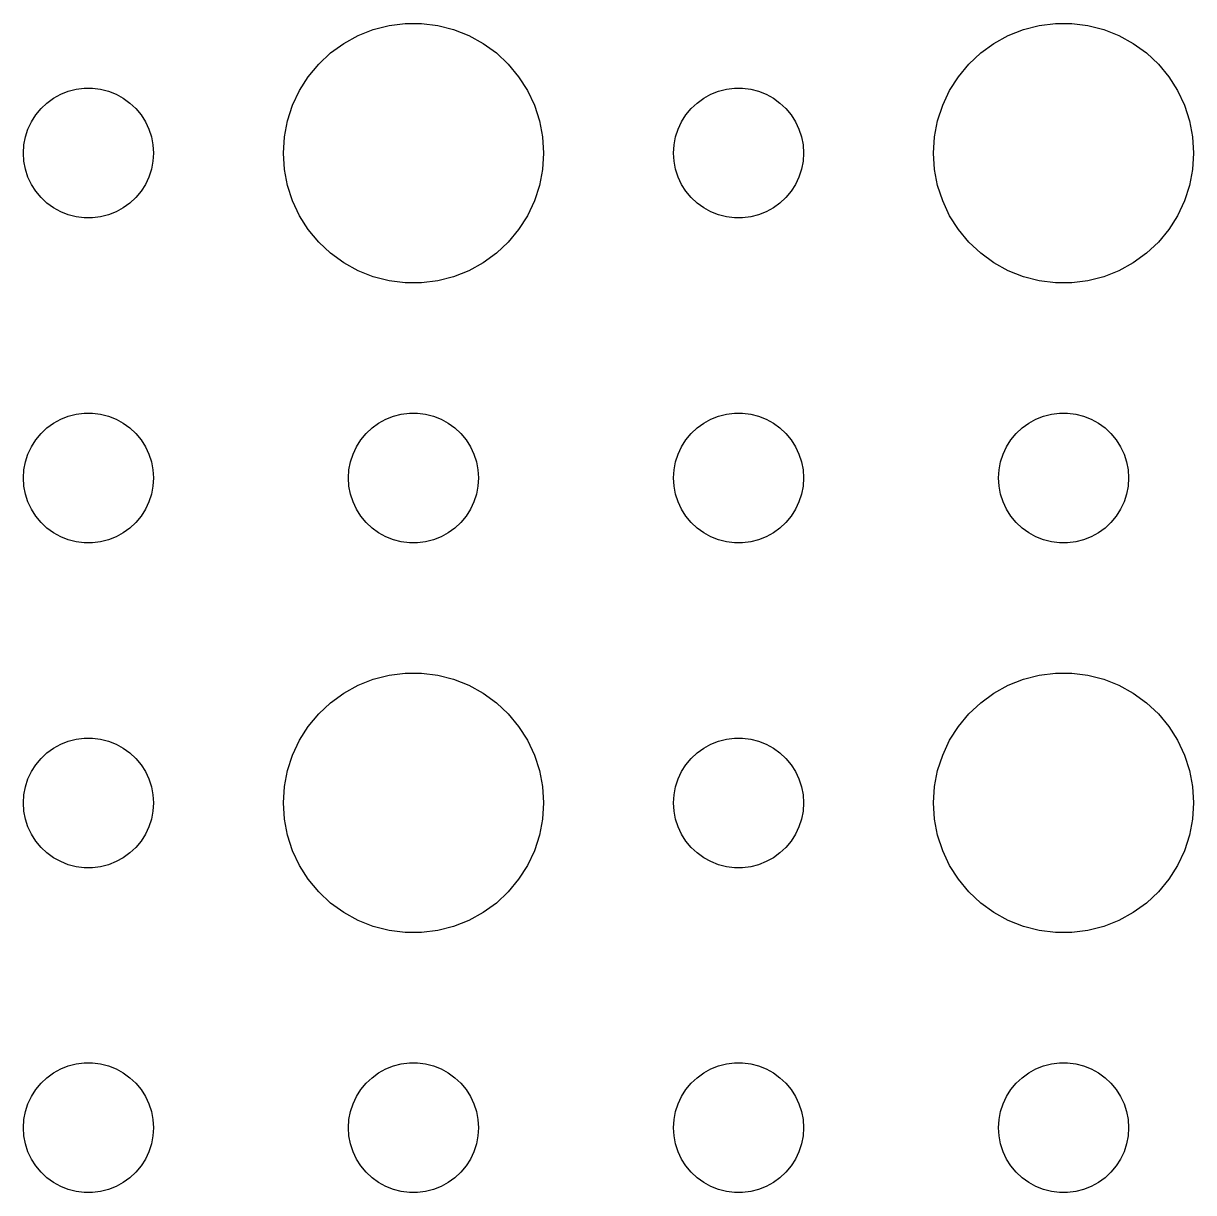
# Model space of a CAD drawing. Header units: metres. Extents: x -120 to 120, y -119 to 119.
# Drawn here: x -1.5 to 25.5, y 58.5 to 85.49 of the extents above; entities that cross this region are included whole.
import ezdxf

# ---------------------------------------------------------------- set-up
doc = ezdxf.new("R2010")
doc.units = ezdxf.units.M

msp = doc.modelspace()

# ---------------------------------------------------------------- linework, layer by layer
for p, q in [((6.22266, 85.2145), (6.57294, 85.3532)), ((6.57294, 85.3532), (6.93785, 85.4469)), ((6.93785, 85.4469), (7.31161, 85.4941)), ((7.31161, 85.4941), (7.68837, 85.4941)), ((7.68837, 85.4941), (8.06213, 85.4469)), ((8.06213, 85.4469), (8.42705, 85.3532)), ((8.42705, 85.3532), (8.77733, 85.2145)), ((21.2227, 85.2145), (21.5729, 85.3532)), ((21.5729, 85.3532), (21.9379, 85.4469)), ((21.9379, 85.4469), (22.3116, 85.4941)), ((22.3116, 85.4941), (22.6884, 85.4941)), ((22.6884, 85.4941), (23.0621, 85.4469)), ((23.0621, 85.4469), (23.427, 85.3532)), ((23.427, 85.3532), (23.7773, 85.2145)), ((5.89252, 85.033), (6.22266, 85.2145)), ((8.77733, 85.2145), (9.10747, 85.033)), ((20.8925, 85.033), (21.2227, 85.2145)), ((23.7773, 85.2145), (24.1075, 85.033)), ((5.31308, 84.5536), (5.58772, 84.8115)), ((5.58772, 84.8115), (5.89252, 85.033)), ((9.10747, 85.033), (9.41226, 84.8115)), ((9.41226, 84.8115), (9.6869, 84.5536)), ((20.3131, 84.5536), (20.5877, 84.8115)), ((20.5877, 84.8115), (20.8925, 85.033)), ((24.1075, 85.033), (24.4123, 84.8115)), ((24.4123, 84.8115), (24.6869, 84.5536)), ((5.07294, 84.2634), (5.31308, 84.5536)), ((9.6869, 84.5536), (9.92705, 84.2634)), ((20.0729, 84.2634), (20.3131, 84.5536)), ((24.6869, 84.5536), (24.927, 84.2634)), ((4.87108, 83.9453), (5.07294, 84.2634)), ((9.92705, 84.2634), (10.1289, 83.9453)), ((19.8711, 83.9453), (20.0729, 84.2634)), ((24.927, 84.2634), (25.1289, 83.9453)), ((-0.46352, 83.9266), (-0.28107, 83.9734)), ((-0.28107, 83.9734), (-0.09418, 83.997)), ((-0.09418, 83.997), (0.09418, 83.997)), ((0.09418, 83.997), (0.28107, 83.9734)), ((0.28107, 83.9734), (0.46352, 83.9266)), ((14.5365, 83.9266), (14.7189, 83.9734)), ((14.7189, 83.9734), (14.9058, 83.997)), ((14.9058, 83.997), (15.0942, 83.997)), ((15.0942, 83.997), (15.2811, 83.9734)), ((15.2811, 83.9734), (15.4635, 83.9266)), ((-0.95613, 83.6558), (-0.80373, 83.7665)), ((-0.80373, 83.7665), (-0.63866, 83.8572)), ((-0.63866, 83.8572), (-0.46352, 83.9266)), ((0.46352, 83.9266), (0.63866, 83.8572)), ((0.63866, 83.8572), (0.80373, 83.7665)), ((0.80373, 83.7665), (0.95613, 83.6558)), ((4.71066, 83.6044), (4.87108, 83.9453)), ((10.1289, 83.9453), (10.2893, 83.6044)), ((14.0439, 83.6558), (14.1963, 83.7665)), ((14.1963, 83.7665), (14.3613, 83.8572)), ((14.3613, 83.8572), (14.5365, 83.9266)), ((15.4635, 83.9266), (15.6387, 83.8572)), ((15.6387, 83.8572), (15.8037, 83.7665)), ((15.8037, 83.7665), (15.9561, 83.6558)), ((19.7107, 83.6044), (19.8711, 83.9453)), ((25.1289, 83.9453), (25.2893, 83.6044)), ((-1.21352, 83.3817), (-1.09344, 83.5268)), ((-1.09344, 83.5268), (-0.95613, 83.6558)), ((0.95613, 83.6558), (1.09344, 83.5268)), ((1.09344, 83.5268), (1.21352, 83.3817)), ((4.59424, 83.2461), (4.71066, 83.6044)), ((10.2893, 83.6044), (10.4057, 83.2461)), ((13.7865, 83.3817), (13.9065, 83.5268)), ((13.9065, 83.5268), (14.0439, 83.6558)), ((15.9561, 83.6558), (16.0934, 83.5268)), ((16.0934, 83.5268), (16.2135, 83.3817)), ((19.5942, 83.2461), (19.7107, 83.6044)), ((25.2893, 83.6044), (25.4057, 83.2461)), ((-1.39465, 83.0522), (-1.31445, 83.2226)), ((-1.31445, 83.2226), (-1.21352, 83.3817)), ((1.21352, 83.3817), (1.31445, 83.2226)), ((1.31445, 83.2226), (1.39465, 83.0522)), ((4.52365, 82.876), (4.59424, 83.2461)), ((10.4057, 83.2461), (10.4763, 82.876)), ((13.6053, 83.0522), (13.6855, 83.2226)), ((13.6855, 83.2226), (13.7865, 83.3817)), ((16.2135, 83.3817), (16.3145, 83.2226)), ((16.3145, 83.2226), (16.3947, 83.0522)), ((19.5237, 82.876), (19.5942, 83.2461)), ((25.4057, 83.2461), (25.4763, 82.876)), ((-1.45287, 82.873), (-1.39465, 83.0522)), ((1.39465, 83.0522), (1.45287, 82.873)), ((13.5471, 82.873), (13.6053, 83.0522)), ((16.3947, 83.0522), (16.4529, 82.873)), ((-1.5, 82.5), (-1.48816, 82.688)), ((-1.48816, 82.688), (-1.45287, 82.873)), ((1.45287, 82.873), (1.48816, 82.688)), ((1.48816, 82.688), (1.5, 82.5)), ((4.5, 82.5), (4.52365, 82.876)), ((10.4763, 82.876), (10.5, 82.5)), ((13.5, 82.5), (13.5118, 82.688)), ((13.5118, 82.688), (13.5471, 82.873)), ((16.4529, 82.873), (16.4882, 82.688)), ((16.4882, 82.688), (16.5, 82.5)), ((19.5, 82.5), (19.5237, 82.876)), ((25.4763, 82.876), (25.5, 82.5)), ((-1.48816, 82.312), (-1.5, 82.5)), ((1.5, 82.5), (1.48816, 82.312)), ((4.52365, 82.124), (4.5, 82.5)), ((10.5, 82.5), (10.4763, 82.124)), ((13.5118, 82.312), (13.5, 82.5)), ((16.5, 82.5), (16.4882, 82.312)), ((19.5237, 82.124), (19.5, 82.5)), ((25.5, 82.5), (25.4763, 82.124)), ((-1.45287, 82.127), (-1.48816, 82.312)), ((-1.39465, 81.9478), (-1.45287, 82.127)), ((1.45287, 82.127), (1.39465, 81.9478)), ((1.48816, 82.312), (1.45287, 82.127)), ((4.59424, 81.7539), (4.52365, 82.124)), ((10.4763, 82.124), (10.4057, 81.7539)), ((13.5471, 82.127), (13.5118, 82.312)), ((13.6053, 81.9478), (13.5471, 82.127)), ((16.4529, 82.127), (16.3947, 81.9478)), ((16.4882, 82.312), (16.4529, 82.127)), ((19.5942, 81.7539), (19.5237, 82.124)), ((25.4763, 82.124), (25.4057, 81.7539)), ((-1.31445, 81.7774), (-1.39465, 81.9478)), ((1.39465, 81.9478), (1.31445, 81.7774)), ((13.6855, 81.7774), (13.6053, 81.9478)), ((16.3947, 81.9478), (16.3145, 81.7774)), ((-1.21352, 81.6183), (-1.31445, 81.7774)), ((-1.09344, 81.4732), (-1.21352, 81.6183)), ((1.21352, 81.6183), (1.09344, 81.4732)), ((1.31445, 81.7774), (1.21352, 81.6183)), ((4.71066, 81.3956), (4.59424, 81.7539)), ((10.4057, 81.7539), (10.2893, 81.3956)), ((13.7865, 81.6183), (13.6855, 81.7774)), ((13.9065, 81.4732), (13.7865, 81.6183)), ((16.2135, 81.6183), (16.0934, 81.4732)), ((16.3145, 81.7774), (16.2135, 81.6183)), ((19.7107, 81.3956), (19.5942, 81.7539)), ((25.4057, 81.7539), (25.2893, 81.3956)), ((-0.95613, 81.3442), (-1.09344, 81.4732)), ((-0.80373, 81.2335), (-0.95613, 81.3442)), ((0.95613, 81.3442), (0.80373, 81.2335)), ((1.09344, 81.4732), (0.95613, 81.3442)), ((4.87108, 81.0547), (4.71066, 81.3956)), ((10.2893, 81.3956), (10.1289, 81.0547)), ((14.0439, 81.3442), (13.9065, 81.4732)), ((14.1963, 81.2335), (14.0439, 81.3442)), ((15.9561, 81.3442), (15.8037, 81.2335)), ((16.0934, 81.4732), (15.9561, 81.3442)), ((19.8711, 81.0547), (19.7107, 81.3956)), ((25.2893, 81.3956), (25.1289, 81.0547)), ((-0.63866, 81.1428), (-0.80373, 81.2335)), ((-0.46352, 81.0734), (-0.63866, 81.1428)), ((-0.28107, 81.0266), (-0.46352, 81.0734)), ((-0.09418, 81.003), (-0.28107, 81.0266)), ((0.09418, 81.003), (-0.09418, 81.003)), ((0.28107, 81.0266), (0.09418, 81.003)), ((0.46352, 81.0734), (0.28107, 81.0266)), ((0.63866, 81.1428), (0.46352, 81.0734)), ((0.80373, 81.2335), (0.63866, 81.1428)), ((5.07294, 80.7366), (4.87108, 81.0547)), ((10.1289, 81.0547), (9.92705, 80.7366)), ((14.3613, 81.1428), (14.1963, 81.2335)), ((14.5365, 81.0734), (14.3613, 81.1428)), ((14.7189, 81.0266), (14.5365, 81.0734)), ((14.9058, 81.003), (14.7189, 81.0266)), ((15.0942, 81.003), (14.9058, 81.003)), ((15.2811, 81.0266), (15.0942, 81.003)), ((15.4635, 81.0734), (15.2811, 81.0266)), ((15.6387, 81.1428), (15.4635, 81.0734)), ((15.8037, 81.2335), (15.6387, 81.1428)), ((20.0729, 80.7366), (19.8711, 81.0547)), ((25.1289, 81.0547), (24.927, 80.7366)), ((5.31308, 80.4464), (5.07294, 80.7366)), ((9.92705, 80.7366), (9.6869, 80.4464)), ((20.3131, 80.4464), (20.0729, 80.7366)), ((24.927, 80.7366), (24.6869, 80.4464)), ((5.58772, 80.1885), (5.31308, 80.4464)), ((9.6869, 80.4464), (9.41226, 80.1885)), ((20.5877, 80.1885), (20.3131, 80.4464)), ((24.6869, 80.4464), (24.4123, 80.1885)), ((5.89252, 79.967), (5.58772, 80.1885)), ((6.22266, 79.7855), (5.89252, 79.967)), ((9.10747, 79.967), (8.77733, 79.7855)), ((9.41226, 80.1885), (9.10747, 79.967)), ((20.8925, 79.967), (20.5877, 80.1885)), ((21.2227, 79.7855), (20.8925, 79.967)), ((24.1075, 79.967), (23.7773, 79.7855)), ((24.4123, 80.1885), (24.1075, 79.967)), ((6.57294, 79.6468), (6.22266, 79.7855)), ((8.77733, 79.7855), (8.42705, 79.6468)), ((21.5729, 79.6468), (21.2227, 79.7855)), ((23.7773, 79.7855), (23.427, 79.6468)), ((6.93785, 79.5531), (6.57294, 79.6468)), ((7.31161, 79.5059), (6.93785, 79.5531)), ((7.68837, 79.5059), (7.31161, 79.5059)), ((8.06213, 79.5531), (7.68837, 79.5059)), ((8.42705, 79.6468), (8.06213, 79.5531)), ((21.9379, 79.5531), (21.5729, 79.6468)), ((22.3116, 79.5059), (21.9379, 79.5531)), ((22.6884, 79.5059), (22.3116, 79.5059)), ((23.0621, 79.5531), (22.6884, 79.5059)), ((23.427, 79.6468), (23.0621, 79.5531)), ((-0.63866, 76.3572), (-0.46352, 76.4266)), ((-0.46352, 76.4266), (-0.28107, 76.4734)), ((-0.28107, 76.4734), (-0.09418, 76.497)), ((-0.09418, 76.497), (0.09418, 76.497)), ((0.09418, 76.497), (0.28107, 76.4734)), ((0.28107, 76.4734), (0.46352, 76.4266)), ((0.46352, 76.4266), (0.63866, 76.3572)), ((6.86133, 76.3572), (7.03647, 76.4266)), ((7.03647, 76.4266), (7.21892, 76.4734)), ((7.21892, 76.4734), (7.40581, 76.497)), ((7.40581, 76.497), (7.59418, 76.497)), ((7.59418, 76.497), (7.78107, 76.4734)), ((7.78107, 76.4734), (7.96352, 76.4266)), ((7.96352, 76.4266), (8.13866, 76.3572)), ((14.3613, 76.3572), (14.5365, 76.4266)), ((14.5365, 76.4266), (14.7189, 76.4734)), ((14.7189, 76.4734), (14.9058, 76.497)), ((14.9058, 76.497), (15.0942, 76.497)), ((15.0942, 76.497), (15.2811, 76.4734)), ((15.2811, 76.4734), (15.4635, 76.4266)), ((15.4635, 76.4266), (15.6387, 76.3572)), ((21.8613, 76.3572), (22.0365, 76.4266)), ((22.0365, 76.4266), (22.2189, 76.4734)), ((22.2189, 76.4734), (22.4058, 76.497)), ((22.4058, 76.497), (22.5942, 76.497)), ((22.5942, 76.497), (22.7811, 76.4734)), ((22.7811, 76.4734), (22.9635, 76.4266)), ((22.9635, 76.4266), (23.1387, 76.3572)), ((-1.09344, 76.0268), (-0.95613, 76.1558)), ((-0.95613, 76.1558), (-0.80373, 76.2665)), ((-0.80373, 76.2665), (-0.63866, 76.3572)), ((0.63866, 76.3572), (0.80373, 76.2665)), ((0.80373, 76.2665), (0.95613, 76.1558)), ((0.95613, 76.1558), (1.09344, 76.0268)), ((6.40654, 76.0268), (6.54385, 76.1558)), ((6.54385, 76.1558), (6.69626, 76.2665)), ((6.69626, 76.2665), (6.86133, 76.3572)), ((8.13866, 76.3572), (8.30373, 76.2665)), ((8.30373, 76.2665), (8.45613, 76.1558)), ((8.45613, 76.1558), (8.59344, 76.0268)), ((13.9065, 76.0268), (14.0439, 76.1558)), ((14.0439, 76.1558), (14.1963, 76.2665)), ((14.1963, 76.2665), (14.3613, 76.3572)), ((15.6387, 76.3572), (15.8037, 76.2665)), ((15.8037, 76.2665), (15.9561, 76.1558)), ((15.9561, 76.1558), (16.0934, 76.0268)), ((21.4065, 76.0268), (21.5439, 76.1558)), ((21.5439, 76.1558), (21.6963, 76.2665)), ((21.6963, 76.2665), (21.8613, 76.3572)), ((23.1387, 76.3572), (23.3037, 76.2665)), ((23.3037, 76.2665), (23.4561, 76.1558)), ((23.4561, 76.1558), (23.5934, 76.0268)), ((-1.31445, 75.7226), (-1.21352, 75.8817)), ((-1.21352, 75.8817), (-1.09344, 76.0268)), ((1.09344, 76.0268), (1.21352, 75.8817)), ((1.21352, 75.8817), (1.31445, 75.7226)), ((6.18553, 75.7226), (6.28647, 75.8817)), ((6.28647, 75.8817), (6.40654, 76.0268)), ((8.59344, 76.0268), (8.71352, 75.8817)), ((8.71352, 75.8817), (8.81445, 75.7226)), ((13.6855, 75.7226), (13.7865, 75.8817)), ((13.7865, 75.8817), (13.9065, 76.0268)), ((16.0934, 76.0268), (16.2135, 75.8817)), ((16.2135, 75.8817), (16.3145, 75.7226)), ((21.1855, 75.7226), (21.2865, 75.8817)), ((21.2865, 75.8817), (21.4065, 76.0268)), ((23.5934, 76.0268), (23.7135, 75.8817)), ((23.7135, 75.8817), (23.8145, 75.7226)), ((-1.39465, 75.5522), (-1.31445, 75.7226)), ((1.31445, 75.7226), (1.39465, 75.5522)), ((6.10533, 75.5522), (6.18553, 75.7226)), ((8.81445, 75.7226), (8.89465, 75.5522)), ((13.6053, 75.5522), (13.6855, 75.7226)), ((16.3145, 75.7226), (16.3947, 75.5522)), ((21.1053, 75.5522), (21.1855, 75.7226)), ((23.8145, 75.7226), (23.8947, 75.5522)), ((-1.48816, 75.188), (-1.45287, 75.373)), ((-1.45287, 75.373), (-1.39465, 75.5522)), ((1.39465, 75.5522), (1.45287, 75.373)), ((1.45287, 75.373), (1.48816, 75.188)), ((6.01183, 75.188), (6.04712, 75.373)), ((6.04712, 75.373), (6.10533, 75.5522)), ((8.89465, 75.5522), (8.95287, 75.373)), ((8.95287, 75.373), (8.98816, 75.188)), ((13.5118, 75.188), (13.5471, 75.373)), ((13.5471, 75.373), (13.6053, 75.5522)), ((16.3947, 75.5522), (16.4529, 75.373)), ((16.4529, 75.373), (16.4882, 75.188)), ((21.0118, 75.188), (21.0471, 75.373)), ((21.0471, 75.373), (21.1053, 75.5522)), ((23.8947, 75.5522), (23.9529, 75.373)), ((23.9529, 75.373), (23.9882, 75.188)), ((-1.5, 75), (-1.48816, 75.188)), ((1.48816, 75.188), (1.5, 75)), ((6, 75), (6.01183, 75.188)), ((8.98816, 75.188), (9, 75)), ((13.5, 75), (13.5118, 75.188)), ((16.4882, 75.188), (16.5, 75)), ((21, 75), (21.0118, 75.188)), ((23.9882, 75.188), (24, 75)), ((-1.48816, 74.812), (-1.5, 75)), ((-1.45287, 74.627), (-1.48816, 74.812)), ((1.48816, 74.812), (1.45287, 74.627)), ((1.5, 75), (1.48816, 74.812)), ((6.01183, 74.812), (6, 75)), ((6.04712, 74.627), (6.01183, 74.812)), ((8.98816, 74.812), (8.95287, 74.627)), ((9, 75), (8.98816, 74.812)), ((13.5118, 74.812), (13.5, 75)), ((13.5471, 74.627), (13.5118, 74.812)), ((16.4882, 74.812), (16.4529, 74.627)), ((16.5, 75), (16.4882, 74.812)), ((21.0118, 74.812), (21, 75)), ((21.0471, 74.627), (21.0118, 74.812)), ((23.9882, 74.812), (23.9529, 74.627)), ((24, 75), (23.9882, 74.812)), ((-1.39465, 74.4478), (-1.45287, 74.627)), ((1.45287, 74.627), (1.39465, 74.4478)), ((6.10533, 74.4478), (6.04712, 74.627)), ((8.95287, 74.627), (8.89465, 74.4478)), ((13.6053, 74.4478), (13.5471, 74.627)), ((16.4529, 74.627), (16.3947, 74.4478)), ((21.1053, 74.4478), (21.0471, 74.627)), ((23.9529, 74.627), (23.8947, 74.4478)), ((-1.31445, 74.2774), (-1.39465, 74.4478)), ((-1.21352, 74.1183), (-1.31445, 74.2774)), ((1.31445, 74.2774), (1.21352, 74.1183)), ((1.39465, 74.4478), (1.31445, 74.2774)), ((6.18553, 74.2774), (6.10533, 74.4478)), ((6.28647, 74.1183), (6.18553, 74.2774)), ((8.81445, 74.2774), (8.71352, 74.1183)), ((8.89465, 74.4478), (8.81445, 74.2774)), ((13.6855, 74.2774), (13.6053, 74.4478)), ((13.7865, 74.1183), (13.6855, 74.2774)), ((16.3145, 74.2774), (16.2135, 74.1183)), ((16.3947, 74.4478), (16.3145, 74.2774)), ((21.1855, 74.2774), (21.1053, 74.4478)), ((21.2865, 74.1183), (21.1855, 74.2774)), ((23.8145, 74.2774), (23.7135, 74.1183)), ((23.8947, 74.4478), (23.8145, 74.2774)), ((-1.09344, 73.9732), (-1.21352, 74.1183)), ((1.21352, 74.1183), (1.09344, 73.9732)), ((6.40654, 73.9732), (6.28647, 74.1183)), ((8.71352, 74.1183), (8.59344, 73.9732)), ((13.9065, 73.9732), (13.7865, 74.1183)), ((16.2135, 74.1183), (16.0934, 73.9732)), ((21.4065, 73.9732), (21.2865, 74.1183)), ((23.7135, 74.1183), (23.5934, 73.9732)), ((-0.95613, 73.8442), (-1.09344, 73.9732)), ((-0.80373, 73.7335), (-0.95613, 73.8442)), ((-0.63866, 73.6428), (-0.80373, 73.7335)), ((0.80373, 73.7335), (0.63866, 73.6428)), ((0.95613, 73.8442), (0.80373, 73.7335)), ((1.09344, 73.9732), (0.95613, 73.8442)), ((6.54385, 73.8442), (6.40654, 73.9732)), ((6.69626, 73.7335), (6.54385, 73.8442)), ((6.86133, 73.6428), (6.69626, 73.7335)), ((8.30373, 73.7335), (8.13866, 73.6428)), ((8.45613, 73.8442), (8.30373, 73.7335)), ((8.59344, 73.9732), (8.45613, 73.8442)), ((14.0439, 73.8442), (13.9065, 73.9732)), ((14.1963, 73.7335), (14.0439, 73.8442)), ((14.3613, 73.6428), (14.1963, 73.7335)), ((15.8037, 73.7335), (15.6387, 73.6428)), ((15.9561, 73.8442), (15.8037, 73.7335)), ((16.0934, 73.9732), (15.9561, 73.8442)), ((21.5439, 73.8442), (21.4065, 73.9732)), ((21.6963, 73.7335), (21.5439, 73.8442)), ((21.8613, 73.6428), (21.6963, 73.7335)), ((23.3037, 73.7335), (23.1387, 73.6428)), ((23.4561, 73.8442), (23.3037, 73.7335)), ((23.5934, 73.9732), (23.4561, 73.8442)), ((-0.46352, 73.5734), (-0.63866, 73.6428)), ((-0.28107, 73.5266), (-0.46352, 73.5734)), ((-0.09418, 73.503), (-0.28107, 73.5266)), ((0.09418, 73.503), (-0.09418, 73.503)), ((0.28107, 73.5266), (0.09418, 73.503)), ((0.46352, 73.5734), (0.28107, 73.5266)), ((0.63866, 73.6428), (0.46352, 73.5734)), ((7.03647, 73.5734), (6.86133, 73.6428)), ((7.21892, 73.5266), (7.03647, 73.5734)), ((7.40581, 73.503), (7.21892, 73.5266)), ((7.59418, 73.503), (7.40581, 73.503)), ((7.78107, 73.5266), (7.59418, 73.503)), ((7.96352, 73.5734), (7.78107, 73.5266)), ((8.13866, 73.6428), (7.96352, 73.5734)), ((14.5365, 73.5734), (14.3613, 73.6428)), ((14.7189, 73.5266), (14.5365, 73.5734)), ((14.9058, 73.503), (14.7189, 73.5266)), ((15.0942, 73.503), (14.9058, 73.503)), ((15.2811, 73.5266), (15.0942, 73.503)), ((15.4635, 73.5734), (15.2811, 73.5266)), ((15.6387, 73.6428), (15.4635, 73.5734)), ((22.0365, 73.5734), (21.8613, 73.6428)), ((22.2189, 73.5266), (22.0365, 73.5734)), ((22.4058, 73.503), (22.2189, 73.5266)), ((22.5942, 73.503), (22.4058, 73.503)), ((22.7811, 73.5266), (22.5942, 73.503)), ((22.9635, 73.5734), (22.7811, 73.5266)), ((23.1387, 73.6428), (22.9635, 73.5734)), ((6.93785, 70.4469), (7.31161, 70.4941)), ((7.31161, 70.4941), (7.68837, 70.4941)), ((7.68837, 70.4941), (8.06213, 70.4469)), ((21.9379, 70.4469), (22.3116, 70.4941)), ((22.3116, 70.4941), (22.6884, 70.4941)), ((22.6884, 70.4941), (23.0621, 70.4469)), ((5.89252, 70.033), (6.22266, 70.2145)), ((6.22266, 70.2145), (6.57294, 70.3532)), ((6.57294, 70.3532), (6.93785, 70.4469)), ((8.06213, 70.4469), (8.42705, 70.3532)), ((8.42705, 70.3532), (8.77733, 70.2145)), ((8.77733, 70.2145), (9.10747, 70.033)), ((20.8925, 70.033), (21.2227, 70.2145)), ((21.2227, 70.2145), (21.5729, 70.3532)), ((21.5729, 70.3532), (21.9379, 70.4469)), ((23.0621, 70.4469), (23.427, 70.3532)), ((23.427, 70.3532), (23.7773, 70.2145)), ((23.7773, 70.2145), (24.1075, 70.033)), ((5.58772, 69.8115), (5.89252, 70.033)), ((9.10747, 70.033), (9.41226, 69.8115)), ((20.5877, 69.8115), (20.8925, 70.033)), ((24.1075, 70.033), (24.4123, 69.8115)), ((5.31308, 69.5536), (5.58772, 69.8115)), ((9.41226, 69.8115), (9.6869, 69.5536)), ((20.3131, 69.5536), (20.5877, 69.8115)), ((24.4123, 69.8115), (24.6869, 69.5536)), ((5.07294, 69.2634), (5.31308, 69.5536)), ((9.6869, 69.5536), (9.92705, 69.2634)), ((20.0729, 69.2634), (20.3131, 69.5536)), ((24.6869, 69.5536), (24.927, 69.2634)), ((4.87108, 68.9453), (5.07294, 69.2634)), ((9.92705, 69.2634), (10.1289, 68.9453)), ((19.8711, 68.9453), (20.0729, 69.2634)), ((24.927, 69.2634), (25.1289, 68.9453)), ((-0.80373, 68.7665), (-0.63866, 68.8572)), ((-0.63866, 68.8572), (-0.46352, 68.9266)), ((-0.46352, 68.9266), (-0.28107, 68.9734)), ((-0.28107, 68.9734), (-0.09418, 68.997)), ((-0.09418, 68.997), (0.09418, 68.997)), ((0.09418, 68.997), (0.28107, 68.9734)), ((0.28107, 68.9734), (0.46352, 68.9266)), ((0.46352, 68.9266), (0.63866, 68.8572)), ((0.63866, 68.8572), (0.80373, 68.7665)), ((4.71066, 68.6044), (4.87108, 68.9453)), ((10.1289, 68.9453), (10.2893, 68.6044)), ((14.1963, 68.7665), (14.3613, 68.8572)), ((14.3613, 68.8572), (14.5365, 68.9266)), ((14.5365, 68.9266), (14.7189, 68.9734)), ((14.7189, 68.9734), (14.9058, 68.997)), ((14.9058, 68.997), (15.0942, 68.997)), ((15.0942, 68.997), (15.2811, 68.9734)), ((15.2811, 68.9734), (15.4635, 68.9266)), ((15.4635, 68.9266), (15.6387, 68.8572)), ((15.6387, 68.8572), (15.8037, 68.7665)), ((19.7107, 68.6044), (19.8711, 68.9453)), ((25.1289, 68.9453), (25.2893, 68.6044)), ((-1.09344, 68.5268), (-0.95613, 68.6558)), ((-0.95613, 68.6558), (-0.80373, 68.7665)), ((0.80373, 68.7665), (0.95613, 68.6558)), ((0.95613, 68.6558), (1.09344, 68.5268)), ((4.59424, 68.2461), (4.71066, 68.6044)), ((10.2893, 68.6044), (10.4057, 68.2461)), ((13.9065, 68.5268), (14.0439, 68.6558)), ((14.0439, 68.6558), (14.1963, 68.7665)), ((15.8037, 68.7665), (15.9561, 68.6558)), ((15.9561, 68.6558), (16.0934, 68.5268)), ((19.5942, 68.2461), (19.7107, 68.6044)), ((25.2893, 68.6044), (25.4057, 68.2461)), ((-1.31445, 68.2226), (-1.21352, 68.3817)), ((-1.21352, 68.3817), (-1.09344, 68.5268)), ((1.09344, 68.5268), (1.21352, 68.3817)), ((1.21352, 68.3817), (1.31445, 68.2226)), ((13.6855, 68.2226), (13.7865, 68.3817)), ((13.7865, 68.3817), (13.9065, 68.5268)), ((16.0934, 68.5268), (16.2135, 68.3817)), ((16.2135, 68.3817), (16.3145, 68.2226)), ((-1.45287, 67.873), (-1.39465, 68.0522)), ((-1.39465, 68.0522), (-1.31445, 68.2226)), ((1.31445, 68.2226), (1.39465, 68.0522)), ((1.39465, 68.0522), (1.45287, 67.873)), ((4.52365, 67.876), (4.59424, 68.2461)), ((10.4057, 68.2461), (10.4763, 67.876)), ((13.5471, 67.873), (13.6053, 68.0522)), ((13.6053, 68.0522), (13.6855, 68.2226)), ((16.3145, 68.2226), (16.3947, 68.0522)), ((16.3947, 68.0522), (16.4529, 67.873)), ((19.5237, 67.876), (19.5942, 68.2461)), ((25.4057, 68.2461), (25.4763, 67.876)), ((-1.48816, 67.688), (-1.45287, 67.873)), ((1.45287, 67.873), (1.48816, 67.688)), ((4.5, 67.5), (4.52365, 67.876)), ((10.4763, 67.876), (10.5, 67.5)), ((13.5118, 67.688), (13.5471, 67.873)), ((16.4529, 67.873), (16.4882, 67.688)), ((19.5, 67.5), (19.5237, 67.876)), ((25.4763, 67.876), (25.5, 67.5)), ((-1.5, 67.5), (-1.48816, 67.688)), ((1.48816, 67.688), (1.5, 67.5)), ((13.5, 67.5), (13.5118, 67.688)), ((16.4882, 67.688), (16.5, 67.5)), ((-1.48816, 67.312), (-1.5, 67.5)), ((-1.45287, 67.127), (-1.48816, 67.312)), ((1.48816, 67.312), (1.45287, 67.127)), ((1.5, 67.5), (1.48816, 67.312)), ((4.52365, 67.124), (4.5, 67.5)), ((10.5, 67.5), (10.4763, 67.124)), ((13.5118, 67.312), (13.5, 67.5)), ((13.5471, 67.127), (13.5118, 67.312)), ((16.4882, 67.312), (16.4529, 67.127)), ((16.5, 67.5), (16.4882, 67.312)), ((19.5237, 67.124), (19.5, 67.5)), ((25.5, 67.5), (25.4763, 67.124)), ((-1.39465, 66.9478), (-1.45287, 67.127)), ((1.45287, 67.127), (1.39465, 66.9478)), ((4.59424, 66.7539), (4.52365, 67.124)), ((10.4763, 67.124), (10.4057, 66.7539)), ((13.6053, 66.9478), (13.5471, 67.127)), ((16.4529, 67.127), (16.3947, 66.9478)), ((19.5942, 66.7539), (19.5237, 67.124)), ((25.4763, 67.124), (25.4057, 66.7539)), ((-1.31445, 66.7774), (-1.39465, 66.9478)), ((-1.21352, 66.6183), (-1.31445, 66.7774)), ((1.31445, 66.7774), (1.21352, 66.6183)), ((1.39465, 66.9478), (1.31445, 66.7774)), ((4.71066, 66.3956), (4.59424, 66.7539)), ((10.4057, 66.7539), (10.2893, 66.3956)), ((13.6855, 66.7774), (13.6053, 66.9478)), ((13.7865, 66.6183), (13.6855, 66.7774)), ((16.3145, 66.7774), (16.2135, 66.6183)), ((16.3947, 66.9478), (16.3145, 66.7774)), ((19.7107, 66.3956), (19.5942, 66.7539)), ((25.4057, 66.7539), (25.2893, 66.3956)), ((-1.09344, 66.4732), (-1.21352, 66.6183)), ((-0.95613, 66.3442), (-1.09344, 66.4732)), ((1.09344, 66.4732), (0.95613, 66.3442)), ((1.21352, 66.6183), (1.09344, 66.4732)), ((13.9065, 66.4732), (13.7865, 66.6183)), ((14.0439, 66.3442), (13.9065, 66.4732)), ((16.0934, 66.4732), (15.9561, 66.3442)), ((16.2135, 66.6183), (16.0934, 66.4732)), ((-0.80373, 66.2335), (-0.95613, 66.3442)), ((-0.63866, 66.1428), (-0.80373, 66.2335)), ((0.80373, 66.2335), (0.63866, 66.1428)), ((0.95613, 66.3442), (0.80373, 66.2335)), ((4.87108, 66.0547), (4.71066, 66.3956)), ((10.2893, 66.3956), (10.1289, 66.0547)), ((14.1963, 66.2335), (14.0439, 66.3442)), ((14.3613, 66.1428), (14.1963, 66.2335)), ((15.8037, 66.2335), (15.6387, 66.1428)), ((15.9561, 66.3442), (15.8037, 66.2335)), ((19.8711, 66.0547), (19.7107, 66.3956)), ((25.2893, 66.3956), (25.1289, 66.0547)), ((-0.46352, 66.0734), (-0.63866, 66.1428)), ((-0.28107, 66.0266), (-0.46352, 66.0734)), ((-0.09418, 66.003), (-0.28107, 66.0266)), ((0.09418, 66.003), (-0.09418, 66.003)), ((0.28107, 66.0266), (0.09418, 66.003)), ((0.46352, 66.0734), (0.28107, 66.0266)), ((0.63866, 66.1428), (0.46352, 66.0734)), ((5.07294, 65.7366), (4.87108, 66.0547)), ((10.1289, 66.0547), (9.92705, 65.7366)), ((14.5365, 66.0734), (14.3613, 66.1428)), ((14.7189, 66.0266), (14.5365, 66.0734)), ((14.9058, 66.003), (14.7189, 66.0266)), ((15.0942, 66.003), (14.9058, 66.003)), ((15.2811, 66.0266), (15.0942, 66.003)), ((15.4635, 66.0734), (15.2811, 66.0266)), ((15.6387, 66.1428), (15.4635, 66.0734)), ((20.0729, 65.7366), (19.8711, 66.0547)), ((25.1289, 66.0547), (24.927, 65.7366)), ((5.31308, 65.4464), (5.07294, 65.7366)), ((9.92705, 65.7366), (9.6869, 65.4464)), ((20.3131, 65.4464), (20.0729, 65.7366)), ((24.927, 65.7366), (24.6869, 65.4464)), ((5.58772, 65.1885), (5.31308, 65.4464)), ((9.6869, 65.4464), (9.41226, 65.1885)), ((20.5877, 65.1885), (20.3131, 65.4464)), ((24.6869, 65.4464), (24.4123, 65.1885)), ((5.89252, 64.967), (5.58772, 65.1885)), ((9.41226, 65.1885), (9.10747, 64.967)), ((20.8925, 64.967), (20.5877, 65.1885)), ((24.4123, 65.1885), (24.1075, 64.967)), ((6.22266, 64.7855), (5.89252, 64.967)), ((9.10747, 64.967), (8.77733, 64.7855)), ((21.2227, 64.7855), (20.8925, 64.967)), ((24.1075, 64.967), (23.7773, 64.7855)), ((6.57294, 64.6468), (6.22266, 64.7855)), ((6.93785, 64.5531), (6.57294, 64.6468)), ((7.31161, 64.5059), (6.93785, 64.5531)), ((8.06213, 64.5531), (7.68837, 64.5059)), ((8.42705, 64.6468), (8.06213, 64.5531)), ((8.77733, 64.7855), (8.42705, 64.6468)), ((21.5729, 64.6468), (21.2227, 64.7855)), ((21.9379, 64.5531), (21.5729, 64.6468)), ((22.3116, 64.5059), (21.9379, 64.5531)), ((23.0621, 64.5531), (22.6884, 64.5059)), ((23.427, 64.6468), (23.0621, 64.5531)), ((23.7773, 64.7855), (23.427, 64.6468)), ((7.68837, 64.5059), (7.31161, 64.5059)), ((22.6884, 64.5059), (22.3116, 64.5059)), ((-0.80373, 61.2665), (-0.63866, 61.3572)), ((-0.63866, 61.3572), (-0.46352, 61.4266)), ((-0.46352, 61.4266), (-0.28107, 61.4734)), ((-0.28107, 61.4734), (-0.09418, 61.497)), ((-0.09418, 61.497), (0.09418, 61.497)), ((0.09418, 61.497), (0.28107, 61.4734)), ((0.28107, 61.4734), (0.46352, 61.4266)), ((0.46352, 61.4266), (0.63866, 61.3572)), ((0.63866, 61.3572), (0.80373, 61.2665)), ((6.69626, 61.2665), (6.86133, 61.3572)), ((6.86133, 61.3572), (7.03647, 61.4266)), ((7.03647, 61.4266), (7.21892, 61.4734)), ((7.21892, 61.4734), (7.40581, 61.497)), ((7.40581, 61.497), (7.59418, 61.497)), ((7.59418, 61.497), (7.78107, 61.4734)), ((7.78107, 61.4734), (7.96352, 61.4266)), ((7.96352, 61.4266), (8.13866, 61.3572)), ((8.13866, 61.3572), (8.30373, 61.2665)), ((14.1963, 61.2665), (14.3613, 61.3572)), ((14.3613, 61.3572), (14.5365, 61.4266)), ((14.5365, 61.4266), (14.7189, 61.4734)), ((14.7189, 61.4734), (14.9058, 61.497)), ((14.9058, 61.497), (15.0942, 61.497)), ((15.0942, 61.497), (15.2811, 61.4734)), ((15.2811, 61.4734), (15.4635, 61.4266)), ((15.4635, 61.4266), (15.6387, 61.3572)), ((15.6387, 61.3572), (15.8037, 61.2665)), ((21.6963, 61.2665), (21.8613, 61.3572)), ((21.8613, 61.3572), (22.0365, 61.4266)), ((22.0365, 61.4266), (22.2189, 61.4734)), ((22.2189, 61.4734), (22.4058, 61.497)), ((22.4058, 61.497), (22.5942, 61.497)), ((22.5942, 61.497), (22.7811, 61.4734)), ((22.7811, 61.4734), (22.9635, 61.4266)), ((22.9635, 61.4266), (23.1387, 61.3572)), ((23.1387, 61.3572), (23.3037, 61.2665)), ((-1.21352, 60.8817), (-1.09344, 61.0268)), ((-1.09344, 61.0268), (-0.95613, 61.1558)), ((-0.95613, 61.1558), (-0.80373, 61.2665)), ((0.80373, 61.2665), (0.95613, 61.1558)), ((0.95613, 61.1558), (1.09344, 61.0268)), ((1.09344, 61.0268), (1.21352, 60.8817)), ((6.28647, 60.8817), (6.40654, 61.0268)), ((6.40654, 61.0268), (6.54385, 61.1558)), ((6.54385, 61.1558), (6.69626, 61.2665)), ((8.30373, 61.2665), (8.45613, 61.1558)), ((8.45613, 61.1558), (8.59344, 61.0268)), ((8.59344, 61.0268), (8.71352, 60.8817)), ((13.7865, 60.8817), (13.9065, 61.0268)), ((13.9065, 61.0268), (14.0439, 61.1558)), ((14.0439, 61.1558), (14.1963, 61.2665)), ((15.8037, 61.2665), (15.9561, 61.1558)), ((15.9561, 61.1558), (16.0934, 61.0268)), ((16.0934, 61.0268), (16.2135, 60.8817)), ((21.2865, 60.8817), (21.4065, 61.0268)), ((21.4065, 61.0268), (21.5439, 61.1558)), ((21.5439, 61.1558), (21.6963, 61.2665)), ((23.3037, 61.2665), (23.4561, 61.1558)), ((23.4561, 61.1558), (23.5934, 61.0268)), ((23.5934, 61.0268), (23.7135, 60.8817)), ((-1.31445, 60.7226), (-1.21352, 60.8817)), ((1.21352, 60.8817), (1.31445, 60.7226)), ((6.18553, 60.7226), (6.28647, 60.8817)), ((8.71352, 60.8817), (8.81445, 60.7226)), ((13.6855, 60.7226), (13.7865, 60.8817)), ((16.2135, 60.8817), (16.3145, 60.7226)), ((21.1855, 60.7226), (21.2865, 60.8817)), ((23.7135, 60.8817), (23.8145, 60.7226)), ((-1.45287, 60.373), (-1.39465, 60.5522)), ((-1.39465, 60.5522), (-1.31445, 60.7226)), ((1.31445, 60.7226), (1.39465, 60.5522)), ((1.39465, 60.5522), (1.45287, 60.373)), ((6.04712, 60.373), (6.10533, 60.5522)), ((6.10533, 60.5522), (6.18553, 60.7226)), ((8.81445, 60.7226), (8.89465, 60.5522)), ((8.89465, 60.5522), (8.95287, 60.373)), ((13.5471, 60.373), (13.6053, 60.5522)), ((13.6053, 60.5522), (13.6855, 60.7226)), ((16.3145, 60.7226), (16.3947, 60.5522)), ((16.3947, 60.5522), (16.4529, 60.373)), ((21.0471, 60.373), (21.1053, 60.5522)), ((21.1053, 60.5522), (21.1855, 60.7226)), ((23.8145, 60.7226), (23.8947, 60.5522)), ((23.8947, 60.5522), (23.9529, 60.373)), ((-1.48816, 60.188), (-1.45287, 60.373)), ((1.45287, 60.373), (1.48816, 60.188)), ((6.01183, 60.188), (6.04712, 60.373)), ((8.95287, 60.373), (8.98816, 60.188)), ((13.5118, 60.188), (13.5471, 60.373)), ((16.4529, 60.373), (16.4882, 60.188)), ((21.0118, 60.188), (21.0471, 60.373)), ((23.9529, 60.373), (23.9882, 60.188)), ((-1.5, 60), (-1.48816, 60.188)), ((-1.48816, 59.812), (-1.5, 60)), ((1.48816, 60.188), (1.5, 60)), ((1.5, 60), (1.48816, 59.812)), ((6, 60), (6.01183, 60.188)), ((6.01183, 59.812), (6, 60)), ((8.98816, 60.188), (9, 60)), ((9, 60), (8.98816, 59.812)), ((13.5, 60), (13.5118, 60.188)), ((13.5118, 59.812), (13.5, 60)), ((16.4882, 60.188), (16.5, 60)), ((16.5, 60), (16.4882, 59.812)), ((21, 60), (21.0118, 60.188)), ((21.0118, 59.812), (21, 60)), ((23.9882, 60.188), (24, 60)), ((24, 60), (23.9882, 59.812)), ((-1.45287, 59.627), (-1.48816, 59.812)), ((1.48816, 59.812), (1.45287, 59.627)), ((6.04712, 59.627), (6.01183, 59.812)), ((8.98816, 59.812), (8.95287, 59.627)), ((13.5471, 59.627), (13.5118, 59.812)), ((16.4882, 59.812), (16.4529, 59.627)), ((21.0471, 59.627), (21.0118, 59.812)), ((23.9882, 59.812), (23.9529, 59.627)), ((-1.39465, 59.4478), (-1.45287, 59.627)), ((-1.31445, 59.2774), (-1.39465, 59.4478)), ((1.39465, 59.4478), (1.31445, 59.2774)), ((1.45287, 59.627), (1.39465, 59.4478)), ((6.10533, 59.4478), (6.04712, 59.627)), ((6.18553, 59.2774), (6.10533, 59.4478)), ((8.89465, 59.4478), (8.81445, 59.2774)), ((8.95287, 59.627), (8.89465, 59.4478)), ((13.6053, 59.4478), (13.5471, 59.627)), ((13.6855, 59.2774), (13.6053, 59.4478)), ((16.3947, 59.4478), (16.3145, 59.2774)), ((16.4529, 59.627), (16.3947, 59.4478)), ((21.1053, 59.4478), (21.0471, 59.627)), ((21.1855, 59.2774), (21.1053, 59.4478)), ((23.8947, 59.4478), (23.8145, 59.2774)), ((23.9529, 59.627), (23.8947, 59.4478)), ((-1.21352, 59.1183), (-1.31445, 59.2774)), ((1.31445, 59.2774), (1.21352, 59.1183)), ((6.28647, 59.1183), (6.18553, 59.2774)), ((8.81445, 59.2774), (8.71352, 59.1183)), ((13.7865, 59.1183), (13.6855, 59.2774)), ((16.3145, 59.2774), (16.2135, 59.1183)), ((21.2865, 59.1183), (21.1855, 59.2774)), ((23.8145, 59.2774), (23.7135, 59.1183)), ((-1.09344, 58.9732), (-1.21352, 59.1183)), ((-0.95613, 58.8442), (-1.09344, 58.9732)), ((1.09344, 58.9732), (0.95613, 58.8442)), ((1.21352, 59.1183), (1.09344, 58.9732)), ((6.40654, 58.9732), (6.28647, 59.1183)), ((6.54385, 58.8442), (6.40654, 58.9732)), ((8.59344, 58.9732), (8.45613, 58.8442)), ((8.71352, 59.1183), (8.59344, 58.9732)), ((13.9065, 58.9732), (13.7865, 59.1183)), ((14.0439, 58.8442), (13.9065, 58.9732)), ((16.0934, 58.9732), (15.9561, 58.8442)), ((16.2135, 59.1183), (16.0934, 58.9732)), ((21.4065, 58.9732), (21.2865, 59.1183)), ((21.5439, 58.8442), (21.4065, 58.9732)), ((23.5934, 58.9732), (23.4561, 58.8442)), ((23.7135, 59.1183), (23.5934, 58.9732)), ((-0.80373, 58.7335), (-0.95613, 58.8442)), ((-0.63866, 58.6428), (-0.80373, 58.7335)), ((-0.46352, 58.5734), (-0.63866, 58.6428)), ((0.63866, 58.6428), (0.46352, 58.5734)), ((0.80373, 58.7335), (0.63866, 58.6428)), ((0.95613, 58.8442), (0.80373, 58.7335)), ((6.69626, 58.7335), (6.54385, 58.8442)), ((6.86133, 58.6428), (6.69626, 58.7335)), ((7.03647, 58.5734), (6.86133, 58.6428)), ((8.13866, 58.6428), (7.96352, 58.5734)), ((8.30373, 58.7335), (8.13866, 58.6428)), ((8.45613, 58.8442), (8.30373, 58.7335)), ((14.1963, 58.7335), (14.0439, 58.8442)), ((14.3613, 58.6428), (14.1963, 58.7335)), ((14.5365, 58.5734), (14.3613, 58.6428)), ((15.6387, 58.6428), (15.4635, 58.5734)), ((15.8037, 58.7335), (15.6387, 58.6428)), ((15.9561, 58.8442), (15.8037, 58.7335)), ((21.6963, 58.7335), (21.5439, 58.8442)), ((21.8613, 58.6428), (21.6963, 58.7335)), ((22.0365, 58.5734), (21.8613, 58.6428)), ((23.1387, 58.6428), (22.9635, 58.5734)), ((23.3037, 58.7335), (23.1387, 58.6428)), ((23.4561, 58.8442), (23.3037, 58.7335)), ((-0.28107, 58.5266), (-0.46352, 58.5734)), ((-0.09418, 58.503), (-0.28107, 58.5266)), ((0.09418, 58.503), (-0.09418, 58.503)), ((0.28107, 58.5266), (0.09418, 58.503)), ((0.46352, 58.5734), (0.28107, 58.5266)), ((7.21892, 58.5266), (7.03647, 58.5734)), ((7.40581, 58.503), (7.21892, 58.5266)), ((7.59418, 58.503), (7.40581, 58.503)), ((7.78107, 58.5266), (7.59418, 58.503)), ((7.96352, 58.5734), (7.78107, 58.5266)), ((14.7189, 58.5266), (14.5365, 58.5734)), ((14.9058, 58.503), (14.7189, 58.5266)), ((15.0942, 58.503), (14.9058, 58.503)), ((15.2811, 58.5266), (15.0942, 58.503)), ((15.4635, 58.5734), (15.2811, 58.5266)), ((22.2189, 58.5266), (22.0365, 58.5734)), ((22.4058, 58.503), (22.2189, 58.5266)), ((22.5942, 58.503), (22.4058, 58.503)), ((22.7811, 58.5266), (22.5942, 58.503)), ((22.9635, 58.5734), (22.7811, 58.5266))]:
    msp.add_line(p, q)

doc.saveas('drawing.dxf')
